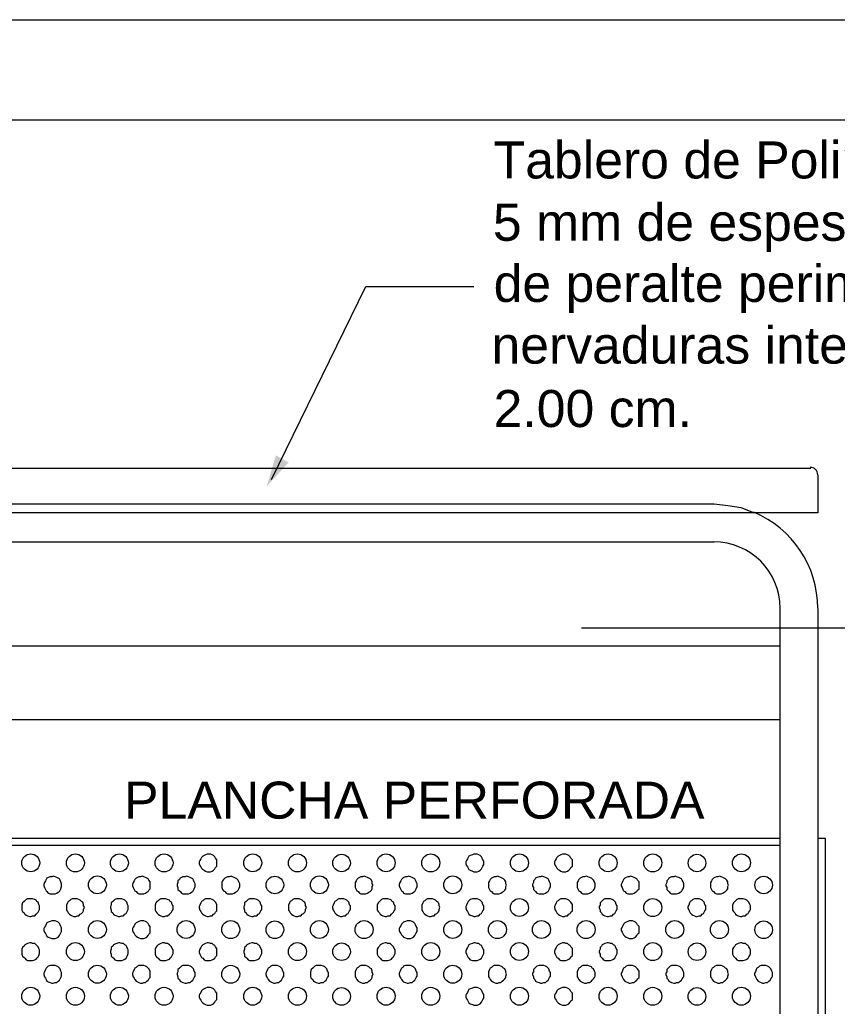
# Model space of a CAD drawing. Header units: inches. Extents: x 0.21 to 4.55, y 0.23 to 3.12.
# Drawn here: x 3.608 to 4.16, y 2.456 to 3.121 of the extents above; entities that cross this region are included whole.
import ezdxf

# ---------------------------------------------------------------- set-up
doc = ezdxf.new("R2010")
doc.units = ezdxf.units.IN
doc.header["$MEASUREMENT"] = 0
for name, color, linetype in [('PDF_0', 7, 'Continuous'), ('PDF_cotas', 7, 'Continuous'), ('PDF_MESA', 7, 'Continuous'), ('PDF_PIEZAS', 7, 'Continuous'), ('PDF_PROYECCION 2', 7, 'Continuous'), ('PDF_TEXTO', 7, 'Continuous')]:
    doc.layers.add(name, color=color, linetype=linetype)
doc.styles.add('PDF Arial', font='arial.ttf')

msp = doc.modelspace()

# ---------------------------------------------------------------- linework, layer by layer
at = {"layer": 'PDF_0', "lineweight": 5}
for points in [[(3.77789, 2.81119), (3.84157, 2.94143), (3.91435, 2.94143)], [(2.95196, 2.81886), (4.14178, 2.81886)], [(4.14657, 2.81407), (4.14657, 2.78869), (2.94717, 2.78869), (2.94717, 2.81407)], [(4.10348, 2.78869), (4.09486, 2.79204), (4.08576, 2.79348), (4.07666, 2.79444), (3.01708, 2.79444), (3.00798, 2.79348), (2.99888, 2.79204), (2.99027, 2.78869)], [(3.01708, 2.76906), (4.07666, 2.76906)], [(4.14657, 2.72405), (4.14657, 2.06905), (4.12119, 2.06905), (4.12119, 2.72405)], [(4.12119, 2.69868), (2.97255, 2.69868)], [(4.12119, 2.64888), (3.35176, 2.64888)]]:
    msp.add_lwpolyline(points, dxfattribs=at)
for centre, radius, start, end in [((4.14154, 2.81431), 0.00503, 360, 90), ((4.07642, 2.72429), 0.07014, 0, 67.34619), ((4.07642, 2.72429), 0.04477, 360, 90)]:
    msp.add_arc(centre, radius, start, end, dxfattribs=at)
at = {"layer": 'PDF_0', "transparency": 33554559}
msp.add_solid([(3.78076, 2.82747), (3.77454, 2.80641), (3.78938, 2.82269)], dxfattribs=at)
at = {"layer": 'PDF_cotas', "lineweight": 5}
msp.add_lwpolyline([(0.27308, 3.05395), (4.48508, 3.05395), (4.48508, 0.30132), (0.27308, 0.30132)], close=True, dxfattribs=at)
at = {"layer": 'PDF_MESA', "lineweight": 5}
msp.add_lwpolyline([(3.98713, 2.71113), (4.22078, 2.71113)], dxfattribs=at)
at = {"layer": 'PDF_PIEZAS', "lineweight": 5}
msp.add_lwpolyline([(0.20556, 3.12146), (4.55259, 3.12146), (4.55259, 0.23381), (0.20556, 0.23381)], close=True, dxfattribs=at)
at = {"layer": 'PDF_PROYECCION 2', "lineweight": 5}
for points in [[(4.12119, 2.56892), (3.35176, 2.56892)], [(4.12119, 2.56413), (3.35176, 2.56413)], [(4.14657, 2.2644), (4.15183, 2.2644), (4.15183, 2.56892), (4.14657, 2.56892)]]:
    msp.add_lwpolyline(points, dxfattribs=at)
for points in [[(3.74102, 2.55216), (3.74102, 2.5536), (3.74102, 2.55456), (3.74007, 2.55552), (3.73959, 2.55647), (3.73863, 2.55743), (3.73767, 2.55791), (3.73671, 2.55839), (3.73528, 2.55839), (3.73432, 2.55839), (3.73336, 2.55791), (3.73241, 2.55743), (3.73145, 2.55695), (3.73049, 2.55599), (3.73001, 2.55504), (3.72953, 2.55408), (3.72905, 2.55312), (3.72905, 2.55168), (3.72953, 2.55073), (3.73001, 2.54977), (3.73049, 2.54881), (3.73145, 2.54785), (3.73241, 2.54738), (3.73336, 2.5469), (3.73432, 2.54642), (3.73528, 2.54642), (3.73671, 2.54642), (3.73767, 2.5469), (3.73863, 2.54738), (3.73959, 2.54833), (3.74007, 2.54929), (3.74102, 2.55025), (3.74102, 2.55121)], [(3.92105, 2.55216), (3.92105, 2.5536), (3.92057, 2.55456), (3.9201, 2.55552), (3.91962, 2.55647), (3.91866, 2.55743), (3.9177, 2.55791), (3.91674, 2.55839), (3.91531, 2.55839), (3.91435, 2.55839), (3.91339, 2.55791), (3.91196, 2.55743), (3.911, 2.55695), (3.91052, 2.55599), (3.91004, 2.55504), (3.90956, 2.55408), (3.90908, 2.55312), (3.90908, 2.55168), (3.90956, 2.55073), (3.91004, 2.54977), (3.91052, 2.54881), (3.911, 2.54785), (3.91196, 2.54738), (3.91339, 2.5469), (3.91435, 2.54642), (3.91531, 2.54642), (3.91674, 2.54642), (3.9177, 2.5469), (3.91866, 2.54738), (3.91962, 2.54833), (3.9201, 2.54929), (3.92057, 2.55025), (3.92105, 2.55121)], [(3.9809, 2.55216), (3.9809, 2.5536), (3.9809, 2.55456), (3.97995, 2.55552), (3.97947, 2.55647), (3.97851, 2.55743), (3.97755, 2.55791), (3.97659, 2.55839), (3.97564, 2.55839), (3.9742, 2.55839), (3.97324, 2.55791), (3.97228, 2.55743), (3.97133, 2.55695), (3.97037, 2.55599), (3.96989, 2.55504), (3.96941, 2.55408), (3.96893, 2.55312), (3.96893, 2.55168), (3.96941, 2.55073), (3.96989, 2.54977), (3.97037, 2.54881), (3.97133, 2.54785), (3.97228, 2.54738), (3.97324, 2.5469), (3.9742, 2.54642), (3.97564, 2.54642), (3.97659, 2.54642), (3.97755, 2.5469), (3.97851, 2.54738), (3.97947, 2.54833), (3.97995, 2.54929), (3.9809, 2.55025), (3.9809, 2.55121)], [(3.63617, 2.53732), (3.63617, 2.53828), (3.63569, 2.53971), (3.63521, 2.54067), (3.63473, 2.54163), (3.63377, 2.54211), (3.63282, 2.54259), (3.63186, 2.54307), (3.63042, 2.54355), (3.62946, 2.54307), (3.62851, 2.54307), (3.62707, 2.54259), (3.62611, 2.54211), (3.62563, 2.54115), (3.62515, 2.54019), (3.62468, 2.53924), (3.6242, 2.5378), (3.6242, 2.53684), (3.62468, 2.53588), (3.62515, 2.53445), (3.62563, 2.53349), (3.62611, 2.53301), (3.62707, 2.53205), (3.62851, 2.53158), (3.62946, 2.53158), (3.63042, 2.53158), (3.63186, 2.53158), (3.63282, 2.53205), (3.63377, 2.53253), (3.63473, 2.53301), (3.63521, 2.53397), (3.63569, 2.53493), (3.63617, 2.53636)], [(3.69602, 2.53732), (3.69602, 2.53828), (3.69602, 2.53971), (3.69506, 2.54067), (3.69458, 2.54163), (3.69362, 2.54211), (3.69267, 2.54259), (3.69171, 2.54307), (3.69075, 2.54355), (3.68931, 2.54307), (3.68836, 2.54307), (3.6874, 2.54259), (3.68644, 2.54211), (3.68548, 2.54115), (3.685, 2.54019), (3.68453, 2.53924), (3.68405, 2.5378), (3.68405, 2.53684), (3.68453, 2.53588), (3.685, 2.53445), (3.68548, 2.53349), (3.68644, 2.53301), (3.6874, 2.53205), (3.68836, 2.53158), (3.68931, 2.53158), (3.69075, 2.53158), (3.69171, 2.53158), (3.69267, 2.53205), (3.69362, 2.53253), (3.69458, 2.53301), (3.69506, 2.53397), (3.69602, 2.53493), (3.69602, 2.53636)], [(3.72618, 2.53732), (3.72618, 2.53828), (3.7257, 2.53971), (3.72522, 2.54067), (3.72474, 2.54163), (3.72379, 2.54211), (3.72283, 2.54259), (3.72187, 2.54307), (3.72044, 2.54355), (3.71948, 2.54307), (3.71804, 2.54307), (3.71708, 2.54259), (3.71613, 2.54211), (3.71565, 2.54115), (3.71469, 2.54019), (3.71469, 2.53924), (3.71421, 2.5378), (3.71421, 2.53684), (3.71469, 2.53588), (3.71469, 2.53445), (3.71565, 2.53349), (3.71613, 2.53301), (3.71708, 2.53205), (3.71804, 2.53158), (3.71948, 2.53158), (3.72044, 2.53158), (3.72187, 2.53158), (3.72283, 2.53205), (3.72379, 2.53253), (3.72474, 2.53301), (3.72522, 2.53397), (3.7257, 2.53493), (3.72618, 2.53636)], [(3.75635, 2.53732), (3.75635, 2.53828), (3.75587, 2.53971), (3.75539, 2.54067), (3.75443, 2.54163), (3.75347, 2.54211), (3.75252, 2.54259), (3.75156, 2.54307), (3.7506, 2.54355), (3.74916, 2.54307), (3.74821, 2.54307), (3.74725, 2.54259), (3.74629, 2.54211), (3.74533, 2.54115), (3.74485, 2.54019), (3.74438, 2.53924), (3.74438, 2.5378), (3.74438, 2.53684), (3.74438, 2.53588), (3.74485, 2.53445), (3.74533, 2.53349), (3.74629, 2.53301), (3.74725, 2.53205), (3.74821, 2.53158), (3.74916, 2.53158), (3.7506, 2.53158), (3.75156, 2.53158), (3.75252, 2.53205), (3.75347, 2.53253), (3.75443, 2.53301), (3.75539, 2.53397), (3.75587, 2.53493), (3.75635, 2.53636)], [(3.84636, 2.53732), (3.84588, 2.53828), (3.84588, 2.53971), (3.8454, 2.54067), (3.84444, 2.54163), (3.84349, 2.54211), (3.84253, 2.54259), (3.84157, 2.54307), (3.84061, 2.54355), (3.83918, 2.54307), (3.83822, 2.54307), (3.83726, 2.54259), (3.83631, 2.54211), (3.83535, 2.54115), (3.83487, 2.54019), (3.83439, 2.53924), (3.83439, 2.5378), (3.83439, 2.53684), (3.83439, 2.53588), (3.83487, 2.53445), (3.83535, 2.53349), (3.83631, 2.53301), (3.83726, 2.53205), (3.83822, 2.53158), (3.83918, 2.53158), (3.84061, 2.53158), (3.84157, 2.53158), (3.84253, 2.53205), (3.84349, 2.53253), (3.84444, 2.53301), (3.8454, 2.53397), (3.84588, 2.53493), (3.84588, 2.53636)], [(3.87605, 2.53732), (3.87605, 2.53828), (3.87557, 2.53971), (3.87509, 2.54067), (3.87461, 2.54163), (3.87365, 2.54211), (3.87269, 2.54259), (3.87174, 2.54307), (3.8703, 2.54355), (3.86934, 2.54307), (3.86838, 2.54307), (3.86695, 2.54259), (3.86647, 2.54211), (3.86551, 2.54115), (3.86503, 2.54019), (3.86455, 2.53924), (3.86408, 2.5378), (3.86408, 2.53684), (3.86455, 2.53588), (3.86503, 2.53445), (3.86551, 2.53349), (3.86647, 2.53301), (3.86695, 2.53205), (3.86838, 2.53158), (3.86934, 2.53158), (3.8703, 2.53158), (3.87174, 2.53158), (3.87269, 2.53205), (3.87365, 2.53253), (3.87461, 2.53301), (3.87509, 2.53397), (3.87557, 2.53493), (3.87605, 2.53636)], [(3.93637, 2.53732), (3.9359, 2.53828), (3.9359, 2.53971), (3.93542, 2.54067), (3.93446, 2.54163), (3.9335, 2.54211), (3.93254, 2.54259), (3.93159, 2.54307), (3.93063, 2.54355), (3.92919, 2.54307), (3.92823, 2.54307), (3.92728, 2.54259), (3.92632, 2.54211), (3.92536, 2.54115), (3.92488, 2.54019), (3.9244, 2.53924), (3.9244, 2.5378), (3.9244, 2.53684), (3.9244, 2.53588), (3.92488, 2.53445), (3.92536, 2.53349), (3.92632, 2.53301), (3.92728, 2.53205), (3.92823, 2.53158), (3.92919, 2.53158), (3.93063, 2.53158), (3.93159, 2.53158), (3.93254, 2.53205), (3.9335, 2.53253), (3.93446, 2.53301), (3.93542, 2.53397), (3.9359, 2.53493), (3.9359, 2.53636)], [(3.96606, 2.53732), (3.96606, 2.53828), (3.96558, 2.53971), (3.9651, 2.54067), (3.96462, 2.54163), (3.96367, 2.54211), (3.96271, 2.54259), (3.96175, 2.54307), (3.96031, 2.54355), (3.95936, 2.54307), (3.9584, 2.54307), (3.95696, 2.54259), (3.95601, 2.54211), (3.95553, 2.54115), (3.95457, 2.54019), (3.95457, 2.53924), (3.95409, 2.5378), (3.95409, 2.53684), (3.95457, 2.53588), (3.95457, 2.53445), (3.95553, 2.53349), (3.95601, 2.53301), (3.95696, 2.53205), (3.9584, 2.53158), (3.95936, 2.53158), (3.96031, 2.53158), (3.96175, 2.53158), (3.96271, 2.53205), (3.96367, 2.53253), (3.96462, 2.53301), (3.9651, 2.53397), (3.96558, 2.53493), (3.96606, 2.53636)], [(3.99622, 2.53732), (3.99622, 2.53828), (3.99575, 2.53971), (3.99527, 2.54067), (3.99431, 2.54163), (3.99383, 2.54211), (3.99239, 2.54259), (3.99144, 2.54307), (3.99048, 2.54355), (3.98904, 2.54307), (3.98808, 2.54307), (3.98713, 2.54259), (3.98617, 2.54211), (3.98521, 2.54115), (3.98473, 2.54019), (3.98425, 2.53924), (3.98425, 2.5378), (3.98425, 2.53684), (3.98425, 2.53588), (3.98473, 2.53445), (3.98521, 2.53349), (3.98617, 2.53301), (3.98713, 2.53205), (3.98808, 2.53158), (3.98904, 2.53158), (3.99048, 2.53158), (3.99144, 2.53158), (3.99239, 2.53205), (3.99383, 2.53253), (3.99431, 2.53301), (3.99527, 2.53397), (3.99575, 2.53493), (3.99622, 2.53636)], [(4.02591, 2.53732), (4.02591, 2.53828), (4.02591, 2.53971), (4.02495, 2.54067), (4.02447, 2.54163), (4.02352, 2.54211), (4.02256, 2.54259), (4.0216, 2.54307), (4.02016, 2.54355), (4.01921, 2.54307), (4.01825, 2.54307), (4.01729, 2.54259), (4.01633, 2.54211), (4.01538, 2.54115), (4.0149, 2.54019), (4.01442, 2.53924), (4.01394, 2.5378), (4.01394, 2.53684), (4.01442, 2.53588), (4.0149, 2.53445), (4.01538, 2.53349), (4.01633, 2.53301), (4.01729, 2.53205), (4.01825, 2.53158), (4.01921, 2.53158), (4.02016, 2.53158), (4.0216, 2.53158), (4.02256, 2.53205), (4.02352, 2.53253), (4.02447, 2.53301), (4.02495, 2.53397), (4.02591, 2.53493), (4.02591, 2.53636)], [(4.02591, 2.53732), (4.02591, 2.53828), (4.02591, 2.53971), (4.02495, 2.54067), (4.02447, 2.54163), (4.02352, 2.54211), (4.02256, 2.54259), (4.0216, 2.54307), (4.02016, 2.54355), (4.01921, 2.54307), (4.01825, 2.54307), (4.01729, 2.54259), (4.01633, 2.54211), (4.01538, 2.54115), (4.0149, 2.54019), (4.01442, 2.53924), (4.01394, 2.5378), (4.01394, 2.53684), (4.01442, 2.53588), (4.0149, 2.53445), (4.01538, 2.53349), (4.01633, 2.53301), (4.01729, 2.53205), (4.01825, 2.53158), (4.01921, 2.53158), (4.02016, 2.53158), (4.0216, 2.53158), (4.02256, 2.53205), (4.02352, 2.53253), (4.02447, 2.53301), (4.02495, 2.53397), (4.02591, 2.53493), (4.02591, 2.53636)], [(4.05607, 2.53732), (4.05607, 2.53828), (4.0556, 2.53971), (4.05512, 2.54067), (4.05464, 2.54163), (4.05368, 2.54211), (4.05272, 2.54259), (4.05129, 2.54307), (4.05033, 2.54355), (4.04937, 2.54307), (4.04793, 2.54307), (4.04698, 2.54259), (4.04602, 2.54211), (4.04554, 2.54115), (4.04458, 2.54019), (4.04458, 2.53924), (4.0441, 2.5378), (4.0441, 2.53684), (4.04458, 2.53588), (4.04458, 2.53445), (4.04554, 2.53349), (4.04602, 2.53301), (4.04698, 2.53205), (4.04793, 2.53158), (4.04937, 2.53158), (4.05033, 2.53158), (4.05129, 2.53158), (4.05272, 2.53205), (4.05368, 2.53253), (4.05464, 2.53301), (4.05512, 2.53397), (4.0556, 2.53493), (4.05607, 2.53636)], [(4.08624, 2.53732), (4.08576, 2.53828), (4.08576, 2.53971), (4.08528, 2.54067), (4.08432, 2.54163), (4.08337, 2.54211), (4.08241, 2.54259), (4.08145, 2.54307), (4.08049, 2.54355), (4.07906, 2.54307), (4.0781, 2.54307), (4.07714, 2.54259), (4.07618, 2.54211), (4.07523, 2.54115), (4.07475, 2.54019), (4.07427, 2.53924), (4.07427, 2.5378), (4.07427, 2.53684), (4.07427, 2.53588), (4.07475, 2.53445), (4.07523, 2.53349), (4.07618, 2.53301), (4.07714, 2.53205), (4.0781, 2.53158), (4.07906, 2.53158), (4.08049, 2.53158), (4.08145, 2.53158), (4.08241, 2.53205), (4.08337, 2.53253), (4.08432, 2.53301), (4.08528, 2.53397), (4.08576, 2.53493), (4.08576, 2.53636)], [(3.62132, 2.52248), (3.62132, 2.52344), (3.62085, 2.52439), (3.62037, 2.52583), (3.61941, 2.52631), (3.61893, 2.52727), (3.61797, 2.52774), (3.61654, 2.52822), (3.61558, 2.52822), (3.61462, 2.52822), (3.61318, 2.52822), (3.61223, 2.52774), (3.61127, 2.52679), (3.61079, 2.52631), (3.60983, 2.52535), (3.60935, 2.52391), (3.60935, 2.52296), (3.60935, 2.522), (3.60935, 2.52056), (3.60983, 2.51961), (3.61079, 2.51865), (3.61127, 2.51769), (3.61223, 2.51721), (3.61318, 2.51673), (3.61462, 2.51625), (3.61558, 2.51625), (3.61654, 2.51673), (3.61797, 2.51673), (3.61893, 2.51769), (3.61941, 2.51817), (3.62037, 2.51913), (3.62085, 2.52008), (3.62132, 2.52104)], [(3.65149, 2.52248), (3.65101, 2.52344), (3.65101, 2.52439), (3.65053, 2.52583), (3.64957, 2.52631), (3.64862, 2.52727), (3.64766, 2.52774), (3.6467, 2.52822), (3.64574, 2.52822), (3.64431, 2.52822), (3.64335, 2.52822), (3.64239, 2.52774), (3.64143, 2.52679), (3.64048, 2.52631), (3.64, 2.52535), (3.63952, 2.52391), (3.63952, 2.52296), (3.63952, 2.522), (3.63952, 2.52056), (3.64, 2.51961), (3.64048, 2.51865), (3.64143, 2.51769), (3.64239, 2.51721), (3.64335, 2.51673), (3.64431, 2.51625), (3.64574, 2.51625), (3.6467, 2.51673), (3.64766, 2.51673), (3.64862, 2.51769), (3.64957, 2.51817), (3.65053, 2.51913), (3.65101, 2.52008), (3.65101, 2.52104)], [(3.68117, 2.52248), (3.68117, 2.52344), (3.6807, 2.52439), (3.68022, 2.52583), (3.67974, 2.52631), (3.67878, 2.52727), (3.67782, 2.52774), (3.67686, 2.52822), (3.67543, 2.52822), (3.67447, 2.52822), (3.67351, 2.52822), (3.67208, 2.52774), (3.67112, 2.52679), (3.67064, 2.52631), (3.66968, 2.52535), (3.66968, 2.52391), (3.6692, 2.52296), (3.6692, 2.522), (3.66968, 2.52056), (3.66968, 2.51961), (3.67064, 2.51865), (3.67112, 2.51769), (3.67208, 2.51721), (3.67351, 2.51673), (3.67447, 2.51625), (3.67543, 2.51625), (3.67686, 2.51673), (3.67782, 2.51673), (3.67878, 2.51769), (3.67974, 2.51817), (3.68022, 2.51913), (3.6807, 2.52008), (3.68117, 2.52104)], [(3.71134, 2.52248), (3.71134, 2.52344), (3.71086, 2.52439), (3.71038, 2.52583), (3.70942, 2.52631), (3.70894, 2.52727), (3.70751, 2.52774), (3.70655, 2.52822), (3.70559, 2.52822), (3.70416, 2.52822), (3.7032, 2.52822), (3.70224, 2.52774), (3.70128, 2.52679), (3.70033, 2.52631), (3.69985, 2.52535), (3.69937, 2.52391), (3.69937, 2.52296), (3.69937, 2.522), (3.69937, 2.52056), (3.69985, 2.51961), (3.70033, 2.51865), (3.70128, 2.51769), (3.70224, 2.51721), (3.7032, 2.51673), (3.70416, 2.51625), (3.70559, 2.51625), (3.70655, 2.51673), (3.70751, 2.51673), (3.70894, 2.51769), (3.70942, 2.51817), (3.71038, 2.51913), (3.71086, 2.52008), (3.71134, 2.52104)], [(3.74102, 2.52248), (3.74102, 2.52344), (3.74102, 2.52439), (3.74007, 2.52583), (3.73959, 2.52631), (3.73863, 2.52727), (3.73767, 2.52774), (3.73671, 2.52822), (3.73528, 2.52822), (3.73432, 2.52822), (3.73336, 2.52822), (3.73241, 2.52774), (3.73145, 2.52679), (3.73049, 2.52631), (3.73001, 2.52535), (3.72953, 2.52391), (3.72905, 2.52296), (3.72905, 2.522), (3.72953, 2.52056), (3.73001, 2.51961), (3.73049, 2.51865), (3.73145, 2.51769), (3.73241, 2.51721), (3.73336, 2.51673), (3.73432, 2.51625), (3.73528, 2.51625), (3.73671, 2.51673), (3.73767, 2.51673), (3.73863, 2.51769), (3.73959, 2.51817), (3.74007, 2.51913), (3.74102, 2.52008), (3.74102, 2.52104)], [(3.77119, 2.52248), (3.77119, 2.52344), (3.77071, 2.52439), (3.77023, 2.52583), (3.76975, 2.52631), (3.76879, 2.52727), (3.76784, 2.52774), (3.7664, 2.52822), (3.76544, 2.52822), (3.76449, 2.52822), (3.76305, 2.52822), (3.76209, 2.52774), (3.76113, 2.52679), (3.76065, 2.52631), (3.7597, 2.52535), (3.7597, 2.52391), (3.75922, 2.52296), (3.75922, 2.522), (3.7597, 2.52056), (3.7597, 2.51961), (3.76065, 2.51865), (3.76113, 2.51769), (3.76209, 2.51721), (3.76305, 2.51673), (3.76449, 2.51625), (3.76544, 2.51625), (3.7664, 2.51673), (3.76784, 2.51673), (3.76879, 2.51769), (3.76975, 2.51817), (3.77023, 2.51913), (3.77071, 2.52008), (3.77119, 2.52104)], [(3.77119, 2.52248), (3.77119, 2.52344), (3.77071, 2.52439), (3.77023, 2.52583), (3.76975, 2.52631), (3.76879, 2.52727), (3.76784, 2.52774), (3.7664, 2.52822), (3.76544, 2.52822), (3.76449, 2.52822), (3.76305, 2.52822), (3.76209, 2.52774), (3.76113, 2.52679), (3.76065, 2.52631), (3.7597, 2.52535), (3.7597, 2.52391), (3.75922, 2.52296), (3.75922, 2.522), (3.7597, 2.52056), (3.7597, 2.51961), (3.76065, 2.51865), (3.76113, 2.51769), (3.76209, 2.51721), (3.76305, 2.51673), (3.76449, 2.51625), (3.76544, 2.51625), (3.7664, 2.51673), (3.76784, 2.51673), (3.76879, 2.51769), (3.76975, 2.51817), (3.77023, 2.51913), (3.77071, 2.52008), (3.77119, 2.52104)], [(3.80135, 2.52248), (3.80087, 2.52344), (3.80087, 2.52439), (3.8004, 2.52583), (3.79944, 2.52631), (3.79848, 2.52727), (3.79752, 2.52774), (3.79656, 2.52822), (3.79561, 2.52822), (3.79417, 2.52822), (3.79321, 2.52822), (3.79226, 2.52774), (3.7913, 2.52679), (3.79034, 2.52631), (3.78986, 2.52535), (3.78938, 2.52391), (3.78938, 2.52296), (3.78938, 2.522), (3.78938, 2.52056), (3.78986, 2.51961), (3.79034, 2.51865), (3.7913, 2.51769), (3.79226, 2.51721), (3.79321, 2.51673), (3.79417, 2.51625), (3.79561, 2.51625), (3.79656, 2.51673), (3.79752, 2.51673), (3.79848, 2.51769), (3.79944, 2.51817), (3.8004, 2.51913), (3.80087, 2.52008), (3.80087, 2.52104)], [(3.83104, 2.52248), (3.83104, 2.52344), (3.83056, 2.52439), (3.83008, 2.52583), (3.8296, 2.52631), (3.82864, 2.52727), (3.82769, 2.52774), (3.82673, 2.52822), (3.82529, 2.52822), (3.82434, 2.52822), (3.82338, 2.52822), (3.82242, 2.52774), (3.82146, 2.52679), (3.8205, 2.52631), (3.82003, 2.52535), (3.81955, 2.52391), (3.81907, 2.52296), (3.81907, 2.522), (3.81955, 2.52056), (3.82003, 2.51961), (3.8205, 2.51865), (3.82146, 2.51769), (3.82242, 2.51721), (3.82338, 2.51673), (3.82434, 2.51625), (3.82529, 2.51625), (3.82673, 2.51673), (3.82769, 2.51673), (3.82864, 2.51769), (3.8296, 2.51817), (3.83008, 2.51913), (3.83056, 2.52008), (3.83104, 2.52104)], [(3.8612, 2.52248), (3.8612, 2.52344), (3.86072, 2.52439), (3.86025, 2.52583), (3.85929, 2.52631), (3.85881, 2.52727), (3.85785, 2.52774), (3.85641, 2.52822), (3.85546, 2.52822), (3.8545, 2.52822), (3.85306, 2.52822), (3.85211, 2.52774), (3.85115, 2.52679), (3.85067, 2.52631), (3.84971, 2.52535), (3.84923, 2.52391), (3.84923, 2.52296), (3.84923, 2.522), (3.84923, 2.52056), (3.84971, 2.51961), (3.85067, 2.51865), (3.85115, 2.51769), (3.85211, 2.51721), (3.85306, 2.51673), (3.8545, 2.51625), (3.85546, 2.51625), (3.85641, 2.51673), (3.85785, 2.51673), (3.85881, 2.51769), (3.85929, 2.51817), (3.86025, 2.51913), (3.86072, 2.52008), (3.8612, 2.52104)], [(3.89137, 2.52248), (3.89089, 2.52344), (3.89089, 2.52439), (3.89041, 2.52583), (3.88945, 2.52631), (3.88849, 2.52727), (3.88754, 2.52774), (3.88658, 2.52822), (3.88562, 2.52822), (3.88419, 2.52822), (3.88323, 2.52822), (3.88227, 2.52774), (3.88131, 2.52679), (3.88035, 2.52631), (3.87988, 2.52535), (3.8794, 2.52391), (3.8794, 2.52296), (3.8794, 2.522), (3.8794, 2.52056), (3.87988, 2.51961), (3.88035, 2.51865), (3.88131, 2.51769), (3.88227, 2.51721), (3.88323, 2.51673), (3.88419, 2.51625), (3.88562, 2.51625), (3.88658, 2.51673), (3.88754, 2.51673), (3.88849, 2.51769), (3.88945, 2.51817), (3.89041, 2.51913), (3.89089, 2.52008), (3.89089, 2.52104)], [(3.92105, 2.52248), (3.92105, 2.52344), (3.92057, 2.52439), (3.9201, 2.52583), (3.91962, 2.52631), (3.91866, 2.52727), (3.9177, 2.52774), (3.91674, 2.52822), (3.91531, 2.52822), (3.91435, 2.52822), (3.91339, 2.52822), (3.91196, 2.52774), (3.911, 2.52679), (3.91052, 2.52631), (3.91004, 2.52535), (3.90956, 2.52391), (3.90908, 2.52296), (3.90908, 2.522), (3.90956, 2.52056), (3.91004, 2.51961), (3.91052, 2.51865), (3.911, 2.51769), (3.91196, 2.51721), (3.91339, 2.51673), (3.91435, 2.51625), (3.91531, 2.51625), (3.91674, 2.51673), (3.9177, 2.51673), (3.91866, 2.51769), (3.91962, 2.51817), (3.9201, 2.51913), (3.92057, 2.52008), (3.92105, 2.52104)], [(3.9809, 2.52248), (3.9809, 2.52344), (3.9809, 2.52439), (3.97995, 2.52583), (3.97947, 2.52631), (3.97851, 2.52727), (3.97755, 2.52774), (3.97659, 2.52822), (3.97564, 2.52822), (3.9742, 2.52822), (3.97324, 2.52822), (3.97228, 2.52774), (3.97133, 2.52679), (3.97037, 2.52631), (3.96989, 2.52535), (3.96941, 2.52391), (3.96893, 2.52296), (3.96893, 2.522), (3.96941, 2.52056), (3.96989, 2.51961), (3.97037, 2.51865), (3.97133, 2.51769), (3.97228, 2.51721), (3.97324, 2.51673), (3.9742, 2.51625), (3.97564, 2.51625), (3.97659, 2.51673), (3.97755, 2.51673), (3.97851, 2.51769), (3.97947, 2.51817), (3.97995, 2.51913), (3.9809, 2.52008), (3.9809, 2.52104)], [(4.01107, 2.52248), (4.01107, 2.52344), (4.01059, 2.52439), (4.01011, 2.52583), (4.00963, 2.52631), (4.00867, 2.52727), (4.00772, 2.52774), (4.00676, 2.52822), (4.00532, 2.52822), (4.00436, 2.52822), (4.00293, 2.52822), (4.00197, 2.52774), (4.00101, 2.52679), (4.00053, 2.52631), (3.99958, 2.52535), (3.99958, 2.52391), (3.9991, 2.52296), (3.9991, 2.522), (3.99958, 2.52056), (3.99958, 2.51961), (4.00053, 2.51865), (4.00101, 2.51769), (4.00197, 2.51721), (4.00293, 2.51673), (4.00436, 2.51625), (4.00532, 2.51625), (4.00676, 2.51673), (4.00772, 2.51673), (4.00867, 2.51769), (4.00963, 2.51817), (4.01011, 2.51913), (4.01059, 2.52008), (4.01107, 2.52104)], [(4.01107, 2.52248), (4.01107, 2.52344), (4.01059, 2.52439), (4.01011, 2.52583), (4.00963, 2.52631), (4.00867, 2.52727), (4.00772, 2.52774), (4.00676, 2.52822), (4.00532, 2.52822), (4.00436, 2.52822), (4.00293, 2.52822), (4.00197, 2.52774), (4.00101, 2.52679), (4.00053, 2.52631), (3.99958, 2.52535), (3.99958, 2.52391), (3.9991, 2.52296), (3.9991, 2.522), (3.99958, 2.52056), (3.99958, 2.51961), (4.00053, 2.51865), (4.00101, 2.51769), (4.00197, 2.51721), (4.00293, 2.51673), (4.00436, 2.51625), (4.00532, 2.51625), (4.00676, 2.51673), (4.00772, 2.51673), (4.00867, 2.51769), (4.00963, 2.51817), (4.01011, 2.51913), (4.01059, 2.52008), (4.01107, 2.52104)], [(4.07092, 2.52248), (4.07092, 2.52344), (4.07044, 2.52439), (4.06996, 2.52583), (4.06948, 2.52631), (4.06852, 2.52727), (4.06757, 2.52774), (4.06661, 2.52822), (4.06517, 2.52822), (4.06421, 2.52822), (4.06326, 2.52822), (4.0623, 2.52774), (4.06134, 2.52679), (4.06038, 2.52631), (4.0599, 2.52535), (4.05943, 2.52391), (4.05895, 2.52296), (4.05895, 2.522), (4.05943, 2.52056), (4.0599, 2.51961), (4.06038, 2.51865), (4.06134, 2.51769), (4.0623, 2.51721), (4.06326, 2.51673), (4.06421, 2.51625), (4.06517, 2.51625), (4.06661, 2.51673), (4.06757, 2.51673), (4.06852, 2.51769), (4.06948, 2.51817), (4.06996, 2.51913), (4.07044, 2.52008), (4.07092, 2.52104)], [(4.10108, 2.52248), (4.10108, 2.52344), (4.1006, 2.52439), (4.10012, 2.52583), (4.09965, 2.52631), (4.09869, 2.52727), (4.09773, 2.52774), (4.09629, 2.52822), (4.09534, 2.52822), (4.09438, 2.52822), (4.09294, 2.52822), (4.09198, 2.52774), (4.09103, 2.52679), (4.09055, 2.52631), (4.08959, 2.52535), (4.08911, 2.52391), (4.08911, 2.52296), (4.08911, 2.522), (4.08911, 2.52056), (4.08959, 2.51961), (4.09055, 2.51865), (4.09103, 2.51769), (4.09198, 2.51721), (4.09294, 2.51673), (4.09438, 2.51625), (4.09534, 2.51625), (4.09629, 2.51673), (4.09773, 2.51673), (4.09869, 2.51769), (4.09965, 2.51817), (4.10012, 2.51913), (4.1006, 2.52008), (4.10108, 2.52104)], [(3.63617, 2.50716), (3.63617, 2.50859), (3.63569, 2.50955), (3.63521, 2.51051), (3.63473, 2.51147), (3.63377, 2.51242), (3.63282, 2.5129), (3.63186, 2.51338), (3.63042, 2.51338), (3.62946, 2.51338), (3.62851, 2.5129), (3.62707, 2.51242), (3.62611, 2.51194), (3.62563, 2.51099), (3.62515, 2.51003), (3.62468, 2.50907), (3.6242, 2.50811), (3.6242, 2.50668), (3.62468, 2.50572), (3.62515, 2.50476), (3.62563, 2.5038), (3.62611, 2.50285), (3.62707, 2.50237), (3.62851, 2.50189), (3.62946, 2.50141), (3.63042, 2.50141), (3.63186, 2.50141), (3.63282, 2.50189), (3.63377, 2.50237), (3.63473, 2.50333), (3.63521, 2.50428), (3.63569, 2.50524), (3.63617, 2.5062)], [(3.69602, 2.50716), (3.69602, 2.50859), (3.69602, 2.50955), (3.69506, 2.51051), (3.69458, 2.51147), (3.69362, 2.51242), (3.69267, 2.5129), (3.69171, 2.51338), (3.69075, 2.51338), (3.68931, 2.51338), (3.68836, 2.5129), (3.6874, 2.51242), (3.68644, 2.51194), (3.68548, 2.51099), (3.685, 2.51003), (3.68453, 2.50907), (3.68405, 2.50811), (3.68405, 2.50668), (3.68453, 2.50572), (3.685, 2.50476), (3.68548, 2.5038), (3.68644, 2.50285), (3.6874, 2.50237), (3.68836, 2.50189), (3.68931, 2.50141), (3.69075, 2.50141), (3.69171, 2.50141), (3.69267, 2.50189), (3.69362, 2.50237), (3.69458, 2.50333), (3.69506, 2.50428), (3.69602, 2.50524), (3.69602, 2.5062)], [(3.87605, 2.50716), (3.87605, 2.50859), (3.87557, 2.50955), (3.87509, 2.51051), (3.87461, 2.51147), (3.87365, 2.51242), (3.87269, 2.5129), (3.87174, 2.51338), (3.8703, 2.51338), (3.86934, 2.51338), (3.86838, 2.5129), (3.86695, 2.51242), (3.86647, 2.51194), (3.86551, 2.51099), (3.86503, 2.51003), (3.86455, 2.50907), (3.86408, 2.50811), (3.86408, 2.50668), (3.86455, 2.50572), (3.86503, 2.50476), (3.86551, 2.5038), (3.86647, 2.50285), (3.86695, 2.50237), (3.86838, 2.50189), (3.86934, 2.50141), (3.8703, 2.50141), (3.87174, 2.50141), (3.87269, 2.50189), (3.87365, 2.50237), (3.87461, 2.50333), (3.87509, 2.50428), (3.87557, 2.50524), (3.87605, 2.5062)], [(4.02591, 2.50716), (4.02591, 2.50859), (4.02591, 2.50955), (4.02495, 2.51051), (4.02447, 2.51147), (4.02352, 2.51242), (4.02256, 2.5129), (4.0216, 2.51338), (4.02016, 2.51338), (4.01921, 2.51338), (4.01825, 2.5129), (4.01729, 2.51242), (4.01633, 2.51194), (4.01538, 2.51099), (4.0149, 2.51003), (4.01442, 2.50907), (4.01394, 2.50811), (4.01394, 2.50668), (4.01442, 2.50572), (4.0149, 2.50476), (4.01538, 2.5038), (4.01633, 2.50285), (4.01729, 2.50237), (4.01825, 2.50189), (4.01921, 2.50141), (4.02016, 2.50141), (4.0216, 2.50141), (4.02256, 2.50189), (4.02352, 2.50237), (4.02447, 2.50333), (4.02495, 2.50428), (4.02591, 2.50524), (4.02591, 2.5062)], [(4.02591, 2.50716), (4.02591, 2.50859), (4.02591, 2.50955), (4.02495, 2.51051), (4.02447, 2.51147), (4.02352, 2.51242), (4.02256, 2.5129), (4.0216, 2.51338), (4.02016, 2.51338), (4.01921, 2.51338), (4.01825, 2.5129), (4.01729, 2.51242), (4.01633, 2.51194), (4.01538, 2.51099), (4.0149, 2.51003), (4.01442, 2.50907), (4.01394, 2.50811), (4.01394, 2.50668), (4.01442, 2.50572), (4.0149, 2.50476), (4.01538, 2.5038), (4.01633, 2.50285), (4.01729, 2.50237), (4.01825, 2.50189), (4.01921, 2.50141), (4.02016, 2.50141), (4.0216, 2.50141), (4.02256, 2.50189), (4.02352, 2.50237), (4.02447, 2.50333), (4.02495, 2.50428), (4.02591, 2.50524), (4.02591, 2.5062)], [(3.62132, 2.49231), (3.62132, 2.49375), (3.62085, 2.49471), (3.62037, 2.49567), (3.61941, 2.49662), (3.61893, 2.4971), (3.61797, 2.49806), (3.61654, 2.49806), (3.61558, 2.49854), (3.61462, 2.49854), (3.61318, 2.49806), (3.61223, 2.49758), (3.61127, 2.4971), (3.61079, 2.49614), (3.60983, 2.49519), (3.60935, 2.49423), (3.60935, 2.49279), (3.60935, 2.49183), (3.60935, 2.49088), (3.60983, 2.48944), (3.61079, 2.48848), (3.61127, 2.488), (3.61223, 2.48705), (3.61318, 2.48657), (3.61462, 2.48657), (3.61558, 2.48657), (3.61654, 2.48657), (3.61797, 2.48705), (3.61893, 2.48753), (3.61941, 2.488), (3.62037, 2.48896), (3.62085, 2.48992), (3.62132, 2.49136)], [(3.68117, 2.49231), (3.68117, 2.49375), (3.6807, 2.49471), (3.68022, 2.49567), (3.67974, 2.49662), (3.67878, 2.4971), (3.67782, 2.49806), (3.67686, 2.49806), (3.67543, 2.49854), (3.67447, 2.49854), (3.67351, 2.49806), (3.67208, 2.49758), (3.67112, 2.4971), (3.67064, 2.49614), (3.66968, 2.49519), (3.66968, 2.49423), (3.6692, 2.49279), (3.6692, 2.49183), (3.66968, 2.49088), (3.66968, 2.48944), (3.67064, 2.48848), (3.67112, 2.488), (3.67208, 2.48705), (3.67351, 2.48657), (3.67447, 2.48657), (3.67543, 2.48657), (3.67686, 2.48657), (3.67782, 2.48705), (3.67878, 2.48753), (3.67974, 2.488), (3.68022, 2.48896), (3.6807, 2.48992), (3.68117, 2.49136)], [(3.71134, 2.49231), (3.71134, 2.49375), (3.71086, 2.49471), (3.71038, 2.49567), (3.70942, 2.49662), (3.70894, 2.4971), (3.70751, 2.49806), (3.70655, 2.49806), (3.70559, 2.49854), (3.70416, 2.49854), (3.7032, 2.49806), (3.70224, 2.49758), (3.70128, 2.4971), (3.70033, 2.49614), (3.69985, 2.49519), (3.69937, 2.49423), (3.69937, 2.49279), (3.69937, 2.49183), (3.69937, 2.49088), (3.69985, 2.48944), (3.70033, 2.48848), (3.70128, 2.488), (3.70224, 2.48705), (3.7032, 2.48657), (3.70416, 2.48657), (3.70559, 2.48657), (3.70655, 2.48657), (3.70751, 2.48705), (3.70894, 2.48753), (3.70942, 2.488), (3.71038, 2.48896), (3.71086, 2.48992), (3.71134, 2.49136)], [(3.74102, 2.49231), (3.74102, 2.49375), (3.74102, 2.49471), (3.74007, 2.49567), (3.73959, 2.49662), (3.73863, 2.4971), (3.73767, 2.49806), (3.73671, 2.49806), (3.73528, 2.49854), (3.73432, 2.49854), (3.73336, 2.49806), (3.73241, 2.49758), (3.73145, 2.4971), (3.73049, 2.49614), (3.73001, 2.49519), (3.72953, 2.49423), (3.72905, 2.49279), (3.72905, 2.49183), (3.72953, 2.49088), (3.73001, 2.48944), (3.73049, 2.48848), (3.73145, 2.488), (3.73241, 2.48705), (3.73336, 2.48657), (3.73432, 2.48657), (3.73528, 2.48657), (3.73671, 2.48657), (3.73767, 2.48705), (3.73863, 2.48753), (3.73959, 2.488), (3.74007, 2.48896), (3.74102, 2.48992), (3.74102, 2.49136)], [(3.77119, 2.49231), (3.77119, 2.49375), (3.77071, 2.49471), (3.77023, 2.49567), (3.76975, 2.49662), (3.76879, 2.4971), (3.76784, 2.49806), (3.7664, 2.49806), (3.76544, 2.49854), (3.76449, 2.49854), (3.76305, 2.49806), (3.76209, 2.49758), (3.76113, 2.4971), (3.76065, 2.49614), (3.7597, 2.49519), (3.7597, 2.49423), (3.75922, 2.49279), (3.75922, 2.49183), (3.7597, 2.49088), (3.7597, 2.48944), (3.76065, 2.48848), (3.76113, 2.488), (3.76209, 2.48705), (3.76305, 2.48657), (3.76449, 2.48657), (3.76544, 2.48657), (3.7664, 2.48657), (3.76784, 2.48705), (3.76879, 2.48753), (3.76975, 2.488), (3.77023, 2.48896), (3.77071, 2.48992), (3.77119, 2.49136)], [(3.77119, 2.49231), (3.77119, 2.49375), (3.77071, 2.49471), (3.77023, 2.49567), (3.76975, 2.49662), (3.76879, 2.4971), (3.76784, 2.49806), (3.7664, 2.49806), (3.76544, 2.49854), (3.76449, 2.49854), (3.76305, 2.49806), (3.76209, 2.49758), (3.76113, 2.4971), (3.76065, 2.49614), (3.7597, 2.49519), (3.7597, 2.49423), (3.75922, 2.49279), (3.75922, 2.49183), (3.7597, 2.49088), (3.7597, 2.48944), (3.76065, 2.48848), (3.76113, 2.488), (3.76209, 2.48705), (3.76305, 2.48657), (3.76449, 2.48657), (3.76544, 2.48657), (3.7664, 2.48657), (3.76784, 2.48705), (3.76879, 2.48753), (3.76975, 2.488), (3.77023, 2.48896), (3.77071, 2.48992), (3.77119, 2.49136)], [(3.8612, 2.49231), (3.8612, 2.49375), (3.86072, 2.49471), (3.86025, 2.49567), (3.85929, 2.49662), (3.85881, 2.4971), (3.85785, 2.49806), (3.85641, 2.49806), (3.85546, 2.49854), (3.8545, 2.49854), (3.85306, 2.49806), (3.85211, 2.49758), (3.85115, 2.4971), (3.85067, 2.49614), (3.84971, 2.49519), (3.84923, 2.49423), (3.84923, 2.49279), (3.84923, 2.49183), (3.84923, 2.49088), (3.84971, 2.48944), (3.85067, 2.48848), (3.85115, 2.488), (3.85211, 2.48705), (3.85306, 2.48657), (3.8545, 2.48657), (3.85546, 2.48657), (3.85641, 2.48657), (3.85785, 2.48705), (3.85881, 2.48753), (3.85929, 2.488), (3.86025, 2.48896), (3.86072, 2.48992), (3.8612, 2.49136)], [(3.92105, 2.49231), (3.92105, 2.49375), (3.92057, 2.49471), (3.9201, 2.49567), (3.91962, 2.49662), (3.91866, 2.4971), (3.9177, 2.49806), (3.91674, 2.49806), (3.91531, 2.49854), (3.91435, 2.49854), (3.91339, 2.49806), (3.91196, 2.49758), (3.911, 2.4971), (3.91052, 2.49614), (3.91004, 2.49519), (3.90956, 2.49423), (3.90908, 2.49279), (3.90908, 2.49183), (3.90956, 2.49088), (3.91004, 2.48944), (3.91052, 2.48848), (3.911, 2.488), (3.91196, 2.48705), (3.91339, 2.48657), (3.91435, 2.48657), (3.91531, 2.48657), (3.91674, 2.48657), (3.9177, 2.48705), (3.91866, 2.48753), (3.91962, 2.488), (3.9201, 2.48896), (3.92057, 2.48992), (3.92105, 2.49136)], [(3.9809, 2.49231), (3.9809, 2.49375), (3.9809, 2.49471), (3.97995, 2.49567), (3.97947, 2.49662), (3.97851, 2.4971), (3.97755, 2.49806), (3.97659, 2.49806), (3.97564, 2.49854), (3.9742, 2.49854), (3.97324, 2.49806), (3.97228, 2.49758), (3.97133, 2.4971), (3.97037, 2.49614), (3.96989, 2.49519), (3.96941, 2.49423), (3.96893, 2.49279), (3.96893, 2.49183), (3.96941, 2.49088), (3.96989, 2.48944), (3.97037, 2.48848), (3.97133, 2.488), (3.97228, 2.48705), (3.97324, 2.48657), (3.9742, 2.48657), (3.97564, 2.48657), (3.97659, 2.48657), (3.97755, 2.48705), (3.97851, 2.48753), (3.97947, 2.488), (3.97995, 2.48896), (3.9809, 2.48992), (3.9809, 2.49136)], [(4.01107, 2.49231), (4.01107, 2.49375), (4.01059, 2.49471), (4.01011, 2.49567), (4.00963, 2.49662), (4.00867, 2.4971), (4.00772, 2.49806), (4.00676, 2.49806), (4.00532, 2.49854), (4.00436, 2.49854), (4.00293, 2.49806), (4.00197, 2.49758), (4.00101, 2.4971), (4.00053, 2.49614), (3.99958, 2.49519), (3.99958, 2.49423), (3.9991, 2.49279), (3.9991, 2.49183), (3.99958, 2.49088), (3.99958, 2.48944), (4.00053, 2.48848), (4.00101, 2.488), (4.00197, 2.48705), (4.00293, 2.48657), (4.00436, 2.48657), (4.00532, 2.48657), (4.00676, 2.48657), (4.00772, 2.48705), (4.00867, 2.48753), (4.00963, 2.488), (4.01011, 2.48896), (4.01059, 2.48992), (4.01107, 2.49136)], [(4.01107, 2.49231), (4.01107, 2.49375), (4.01059, 2.49471), (4.01011, 2.49567), (4.00963, 2.49662), (4.00867, 2.4971), (4.00772, 2.49806), (4.00676, 2.49806), (4.00532, 2.49854), (4.00436, 2.49854), (4.00293, 2.49806), (4.00197, 2.49758), (4.00101, 2.4971), (4.00053, 2.49614), (3.99958, 2.49519), (3.99958, 2.49423), (3.9991, 2.49279), (3.9991, 2.49183), (3.99958, 2.49088), (3.99958, 2.48944), (4.00053, 2.48848), (4.00101, 2.488), (4.00197, 2.48705), (4.00293, 2.48657), (4.00436, 2.48657), (4.00532, 2.48657), (4.00676, 2.48657), (4.00772, 2.48705), (4.00867, 2.48753), (4.00963, 2.488), (4.01011, 2.48896), (4.01059, 2.48992), (4.01107, 2.49136)], [(4.10108, 2.49231), (4.10108, 2.49375), (4.1006, 2.49471), (4.10012, 2.49567), (4.09965, 2.49662), (4.09869, 2.4971), (4.09773, 2.49806), (4.09629, 2.49806), (4.09534, 2.49854), (4.09438, 2.49854), (4.09294, 2.49806), (4.09198, 2.49758), (4.09103, 2.4971), (4.09055, 2.49614), (4.08959, 2.49519), (4.08911, 2.49423), (4.08911, 2.49279), (4.08911, 2.49183), (4.08911, 2.49088), (4.08959, 2.48944), (4.09055, 2.48848), (4.09103, 2.488), (4.09198, 2.48705), (4.09294, 2.48657), (4.09438, 2.48657), (4.09534, 2.48657), (4.09629, 2.48657), (4.09773, 2.48705), (4.09869, 2.48753), (4.09965, 2.488), (4.10012, 2.48896), (4.1006, 2.48992), (4.10108, 2.49136)], [(3.63617, 2.47747), (3.63617, 2.47843), (3.63569, 2.47939), (3.63521, 2.48082), (3.63473, 2.4813), (3.63377, 2.48226), (3.63282, 2.48274), (3.63186, 2.48322), (3.63042, 2.48322), (3.62946, 2.48322), (3.62851, 2.48322), (3.62707, 2.48274), (3.62611, 2.48178), (3.62563, 2.4813), (3.62515, 2.48034), (3.62468, 2.47891), (3.6242, 2.47795), (3.6242, 2.47699), (3.62468, 2.47556), (3.62515, 2.4746), (3.62563, 2.47364), (3.62611, 2.47268), (3.62707, 2.4722), (3.62851, 2.47173), (3.62946, 2.47125), (3.63042, 2.47125), (3.63186, 2.47173), (3.63282, 2.47173), (3.63377, 2.47268), (3.63473, 2.47316), (3.63521, 2.47412), (3.63569, 2.47508), (3.63617, 2.47603)], [(3.69602, 2.47747), (3.69602, 2.47843), (3.69602, 2.47939), (3.69506, 2.48082), (3.69458, 2.4813), (3.69362, 2.48226), (3.69267, 2.48274), (3.69171, 2.48322), (3.69075, 2.48322), (3.68931, 2.48322), (3.68836, 2.48322), (3.6874, 2.48274), (3.68644, 2.48178), (3.68548, 2.4813), (3.685, 2.48034), (3.68453, 2.47891), (3.68405, 2.47795), (3.68405, 2.47699), (3.68453, 2.47556), (3.685, 2.4746), (3.68548, 2.47364), (3.68644, 2.47268), (3.6874, 2.4722), (3.68836, 2.47173), (3.68931, 2.47125), (3.69075, 2.47125), (3.69171, 2.47173), (3.69267, 2.47173), (3.69362, 2.47268), (3.69458, 2.47316), (3.69506, 2.47412), (3.69602, 2.47508), (3.69602, 2.47603)], [(3.72618, 2.47747), (3.72618, 2.47843), (3.7257, 2.47939), (3.72522, 2.48082), (3.72474, 2.4813), (3.72379, 2.48226), (3.72283, 2.48274), (3.72187, 2.48322), (3.72044, 2.48322), (3.71948, 2.48322), (3.71804, 2.48322), (3.71708, 2.48274), (3.71613, 2.48178), (3.71565, 2.4813), (3.71469, 2.48034), (3.71469, 2.47891), (3.71421, 2.47795), (3.71421, 2.47699), (3.71469, 2.47556), (3.71469, 2.4746), (3.71565, 2.47364), (3.71613, 2.47268), (3.71708, 2.4722), (3.71804, 2.47173), (3.71948, 2.47125), (3.72044, 2.47125), (3.72187, 2.47173), (3.72283, 2.47173), (3.72379, 2.47268), (3.72474, 2.47316), (3.72522, 2.47412), (3.7257, 2.47508), (3.72618, 2.47603)], [(3.78603, 2.47747), (3.78603, 2.47843), (3.78555, 2.47939), (3.78507, 2.48082), (3.78459, 2.4813), (3.78364, 2.48226), (3.78268, 2.48274), (3.78172, 2.48322), (3.78029, 2.48322), (3.77933, 2.48322), (3.77837, 2.48322), (3.77741, 2.48274), (3.77646, 2.48178), (3.7755, 2.4813), (3.77502, 2.48034), (3.77454, 2.47891), (3.77406, 2.47795), (3.77406, 2.47699), (3.77454, 2.47556), (3.77502, 2.4746), (3.7755, 2.47364), (3.77646, 2.47268), (3.77741, 2.4722), (3.77837, 2.47173), (3.77933, 2.47125), (3.78029, 2.47125), (3.78172, 2.47173), (3.78268, 2.47173), (3.78364, 2.47268), (3.78459, 2.47316), (3.78507, 2.47412), (3.78555, 2.47508), (3.78603, 2.47603)], [(3.8162, 2.47747), (3.8162, 2.47843), (3.81572, 2.47939), (3.81524, 2.48082), (3.81476, 2.4813), (3.8138, 2.48226), (3.81284, 2.48274), (3.81141, 2.48322), (3.81045, 2.48322), (3.80949, 2.48322), (3.80806, 2.48322), (3.8071, 2.48274), (3.80614, 2.48178), (3.80566, 2.4813), (3.8047, 2.48034), (3.80423, 2.47891), (3.80423, 2.47795), (3.80423, 2.47699), (3.80423, 2.47556), (3.8047, 2.4746), (3.80566, 2.47364), (3.80614, 2.47268), (3.8071, 2.4722), (3.80806, 2.47173), (3.80949, 2.47125), (3.81045, 2.47125), (3.81141, 2.47173), (3.81284, 2.47173), (3.8138, 2.47268), (3.81476, 2.47316), (3.81524, 2.47412), (3.81572, 2.47508), (3.8162, 2.47603)], [(3.84636, 2.47747), (3.84588, 2.47843), (3.84588, 2.47939), (3.8454, 2.48082), (3.84444, 2.4813), (3.84349, 2.48226), (3.84253, 2.48274), (3.84157, 2.48322), (3.84061, 2.48322), (3.83918, 2.48322), (3.83822, 2.48322), (3.83726, 2.48274), (3.83631, 2.48178), (3.83535, 2.4813), (3.83487, 2.48034), (3.83439, 2.47891), (3.83439, 2.47795), (3.83439, 2.47699), (3.83439, 2.47556), (3.83487, 2.4746), (3.83535, 2.47364), (3.83631, 2.47268), (3.83726, 2.4722), (3.83822, 2.47173), (3.83918, 2.47125), (3.84061, 2.47125), (3.84157, 2.47173), (3.84253, 2.47173), (3.84349, 2.47268), (3.84444, 2.47316), (3.8454, 2.47412), (3.84588, 2.47508), (3.84588, 2.47603)], [(3.87605, 2.47747), (3.87605, 2.47843), (3.87557, 2.47939), (3.87509, 2.48082), (3.87461, 2.4813), (3.87365, 2.48226), (3.87269, 2.48274), (3.87174, 2.48322), (3.8703, 2.48322), (3.86934, 2.48322), (3.86838, 2.48322), (3.86695, 2.48274), (3.86647, 2.48178), (3.86551, 2.4813), (3.86503, 2.48034), (3.86455, 2.47891), (3.86408, 2.47795), (3.86408, 2.47699), (3.86455, 2.47556), (3.86503, 2.4746), (3.86551, 2.47364), (3.86647, 2.47268), (3.86695, 2.4722), (3.86838, 2.47173), (3.86934, 2.47125), (3.8703, 2.47125), (3.87174, 2.47173), (3.87269, 2.47173), (3.87365, 2.47268), (3.87461, 2.47316), (3.87509, 2.47412), (3.87557, 2.47508), (3.87605, 2.47603)], [(3.93637, 2.47747), (3.9359, 2.47843), (3.9359, 2.47939), (3.93542, 2.48082), (3.93446, 2.4813), (3.9335, 2.48226), (3.93254, 2.48274), (3.93159, 2.48322), (3.93063, 2.48322), (3.92919, 2.48322), (3.92823, 2.48322), (3.92728, 2.48274), (3.92632, 2.48178), (3.92536, 2.4813), (3.92488, 2.48034), (3.9244, 2.47891), (3.9244, 2.47795), (3.9244, 2.47699), (3.9244, 2.47556), (3.92488, 2.4746), (3.92536, 2.47364), (3.92632, 2.47268), (3.92728, 2.4722), (3.92823, 2.47173), (3.92919, 2.47125), (3.93063, 2.47125), (3.93159, 2.47173), (3.93254, 2.47173), (3.9335, 2.47268), (3.93446, 2.47316), (3.93542, 2.47412), (3.9359, 2.47508), (3.9359, 2.47603)], [(3.96606, 2.47747), (3.96606, 2.47843), (3.96558, 2.47939), (3.9651, 2.48082), (3.96462, 2.4813), (3.96367, 2.48226), (3.96271, 2.48274), (3.96175, 2.48322), (3.96031, 2.48322), (3.95936, 2.48322), (3.9584, 2.48322), (3.95696, 2.48274), (3.95601, 2.48178), (3.95553, 2.4813), (3.95457, 2.48034), (3.95457, 2.47891), (3.95409, 2.47795), (3.95409, 2.47699), (3.95457, 2.47556), (3.95457, 2.4746), (3.95553, 2.47364), (3.95601, 2.47268), (3.95696, 2.4722), (3.9584, 2.47173), (3.95936, 2.47125), (3.96031, 2.47125), (3.96175, 2.47173), (3.96271, 2.47173), (3.96367, 2.47268), (3.96462, 2.47316), (3.9651, 2.47412), (3.96558, 2.47508), (3.96606, 2.47603)], [(3.99622, 2.47747), (3.99622, 2.47843), (3.99575, 2.47939), (3.99527, 2.48082), (3.99431, 2.4813), (3.99383, 2.48226), (3.99239, 2.48274), (3.99144, 2.48322), (3.99048, 2.48322), (3.98904, 2.48322), (3.98808, 2.48322), (3.98713, 2.48274), (3.98617, 2.48178), (3.98521, 2.4813), (3.98473, 2.48034), (3.98425, 2.47891), (3.98425, 2.47795), (3.98425, 2.47699), (3.98425, 2.47556), (3.98473, 2.4746), (3.98521, 2.47364), (3.98617, 2.47268), (3.98713, 2.4722), (3.98808, 2.47173), (3.98904, 2.47125), (3.99048, 2.47125), (3.99144, 2.47173), (3.99239, 2.47173), (3.99383, 2.47268), (3.99431, 2.47316), (3.99527, 2.47412), (3.99575, 2.47508), (3.99622, 2.47603)], [(4.02591, 2.47747), (4.02591, 2.47843), (4.02591, 2.47939), (4.02495, 2.48082), (4.02447, 2.4813), (4.02352, 2.48226), (4.02256, 2.48274), (4.0216, 2.48322), (4.02016, 2.48322), (4.01921, 2.48322), (4.01825, 2.48322), (4.01729, 2.48274), (4.01633, 2.48178), (4.01538, 2.4813), (4.0149, 2.48034), (4.01442, 2.47891), (4.01394, 2.47795), (4.01394, 2.47699), (4.01442, 2.47556), (4.0149, 2.4746), (4.01538, 2.47364), (4.01633, 2.47268), (4.01729, 2.4722), (4.01825, 2.47173), (4.01921, 2.47125), (4.02016, 2.47125), (4.0216, 2.47173), (4.02256, 2.47173), (4.02352, 2.47268), (4.02447, 2.47316), (4.02495, 2.47412), (4.02591, 2.47508), (4.02591, 2.47603)], [(4.02591, 2.47747), (4.02591, 2.47843), (4.02591, 2.47939), (4.02495, 2.48082), (4.02447, 2.4813), (4.02352, 2.48226), (4.02256, 2.48274), (4.0216, 2.48322), (4.02016, 2.48322), (4.01921, 2.48322), (4.01825, 2.48322), (4.01729, 2.48274), (4.01633, 2.48178), (4.01538, 2.4813), (4.0149, 2.48034), (4.01442, 2.47891), (4.01394, 2.47795), (4.01394, 2.47699), (4.01442, 2.47556), (4.0149, 2.4746), (4.01538, 2.47364), (4.01633, 2.47268), (4.01729, 2.4722), (4.01825, 2.47173), (4.01921, 2.47125), (4.02016, 2.47125), (4.0216, 2.47173), (4.02256, 2.47173), (4.02352, 2.47268), (4.02447, 2.47316), (4.02495, 2.47412), (4.02591, 2.47508), (4.02591, 2.47603)], [(4.05607, 2.47747), (4.05607, 2.47843), (4.0556, 2.47939), (4.05512, 2.48082), (4.05464, 2.4813), (4.05368, 2.48226), (4.05272, 2.48274), (4.05129, 2.48322), (4.05033, 2.48322), (4.04937, 2.48322), (4.04793, 2.48322), (4.04698, 2.48274), (4.04602, 2.48178), (4.04554, 2.4813), (4.04458, 2.48034), (4.04458, 2.47891), (4.0441, 2.47795), (4.0441, 2.47699), (4.04458, 2.47556), (4.04458, 2.4746), (4.04554, 2.47364), (4.04602, 2.47268), (4.04698, 2.4722), (4.04793, 2.47173), (4.04937, 2.47125), (4.05033, 2.47125), (4.05129, 2.47173), (4.05272, 2.47173), (4.05368, 2.47268), (4.05464, 2.47316), (4.05512, 2.47412), (4.0556, 2.47508), (4.05607, 2.47603)], [(4.08624, 2.47747), (4.08576, 2.47843), (4.08576, 2.47939), (4.08528, 2.48082), (4.08432, 2.4813), (4.08337, 2.48226), (4.08241, 2.48274), (4.08145, 2.48322), (4.08049, 2.48322), (4.07906, 2.48322), (4.0781, 2.48322), (4.07714, 2.48274), (4.07618, 2.48178), (4.07523, 2.4813), (4.07475, 2.48034), (4.07427, 2.47891), (4.07427, 2.47795), (4.07427, 2.47699), (4.07427, 2.47556), (4.07475, 2.4746), (4.07523, 2.47364), (4.07618, 2.47268), (4.07714, 2.4722), (4.0781, 2.47173), (4.07906, 2.47125), (4.08049, 2.47125), (4.08145, 2.47173), (4.08241, 2.47173), (4.08337, 2.47268), (4.08432, 2.47316), (4.08528, 2.47412), (4.08576, 2.47508), (4.08576, 2.47603)], [(4.11592, 2.47747), (4.11592, 2.47843), (4.11545, 2.47939), (4.11497, 2.48082), (4.11449, 2.4813), (4.11353, 2.48226), (4.11257, 2.48274), (4.11162, 2.48322), (4.11018, 2.48322), (4.10922, 2.48322), (4.10826, 2.48322), (4.10731, 2.48274), (4.10635, 2.48178), (4.10539, 2.4813), (4.10491, 2.48034), (4.10443, 2.47891), (4.10395, 2.47795), (4.10395, 2.47699), (4.10443, 2.47556), (4.10491, 2.4746), (4.10539, 2.47364), (4.10635, 2.47268), (4.10731, 2.4722), (4.10826, 2.47173), (4.10922, 2.47125), (4.11018, 2.47125), (4.11162, 2.47173), (4.11257, 2.47173), (4.11353, 2.47268), (4.11449, 2.47316), (4.11497, 2.47412), (4.11545, 2.47508), (4.11592, 2.47603)], [(3.74102, 2.46263), (3.74102, 2.46359), (3.74102, 2.46454), (3.74007, 2.4655), (3.73959, 2.46646), (3.73863, 2.46742), (3.73767, 2.46789), (3.73671, 2.46837), (3.73528, 2.46837), (3.73432, 2.46837), (3.73336, 2.46789), (3.73241, 2.46742), (3.73145, 2.46694), (3.73049, 2.46598), (3.73001, 2.46502), (3.72953, 2.46406), (3.72905, 2.46311), (3.72905, 2.46167), (3.72953, 2.46071), (3.73001, 2.45976), (3.73049, 2.4588), (3.73145, 2.45784), (3.73241, 2.45736), (3.73336, 2.45688), (3.73432, 2.4564), (3.73528, 2.4564), (3.73671, 2.4564), (3.73767, 2.45688), (3.73863, 2.45736), (3.73959, 2.45832), (3.74007, 2.45928), (3.74102, 2.46023), (3.74102, 2.46119)], [(3.92105, 2.46263), (3.92105, 2.46359), (3.92057, 2.46454), (3.9201, 2.4655), (3.91962, 2.46646), (3.91866, 2.46742), (3.9177, 2.46789), (3.91674, 2.46837), (3.91531, 2.46837), (3.91435, 2.46837), (3.91339, 2.46789), (3.91196, 2.46742), (3.911, 2.46694), (3.91052, 2.46598), (3.91004, 2.46502), (3.90956, 2.46406), (3.90908, 2.46311), (3.90908, 2.46167), (3.90956, 2.46071), (3.91004, 2.45976), (3.91052, 2.4588), (3.911, 2.45784), (3.91196, 2.45736), (3.91339, 2.45688), (3.91435, 2.4564), (3.91531, 2.4564), (3.91674, 2.4564), (3.9177, 2.45688), (3.91866, 2.45736), (3.91962, 2.45832), (3.9201, 2.45928), (3.92057, 2.46023), (3.92105, 2.46119)], [(3.9809, 2.46263), (3.9809, 2.46359), (3.9809, 2.46454), (3.97995, 2.4655), (3.97947, 2.46646), (3.97851, 2.46742), (3.97755, 2.46789), (3.97659, 2.46837), (3.97564, 2.46837), (3.9742, 2.46837), (3.97324, 2.46789), (3.97228, 2.46742), (3.97133, 2.46694), (3.97037, 2.46598), (3.96989, 2.46502), (3.96941, 2.46406), (3.96893, 2.46311), (3.96893, 2.46167), (3.96941, 2.46071), (3.96989, 2.45976), (3.97037, 2.4588), (3.97133, 2.45784), (3.97228, 2.45736), (3.97324, 2.45688), (3.9742, 2.4564), (3.97564, 2.4564), (3.97659, 2.4564), (3.97755, 2.45688), (3.97851, 2.45736), (3.97947, 2.45832), (3.97995, 2.45928), (3.9809, 2.46023), (3.9809, 2.46119)]]:
    msp.add_lwpolyline(points, close=True, dxfattribs=at)
for centre, radius in [((3.61528, 2.55243), 0.00605), ((3.64542, 2.55238), 0.00607), ((3.67513, 2.55243), 0.00605), ((3.70527, 2.55238), 0.00607), ((3.76515, 2.55243), 0.00605), ((3.76515, 2.55243), 0.00605), ((3.79529, 2.55238), 0.00607), ((3.82512, 2.55229), 0.00592), ((3.85516, 2.55243), 0.00605), ((3.8853, 2.55238), 0.00607), ((3.94518, 2.55243), 0.00605), ((4.00503, 2.55243), 0.00605), ((4.00503, 2.55243), 0.00605), ((4.03517, 2.55238), 0.00607), ((4.065, 2.55229), 0.00592), ((4.09504, 2.55243), 0.00605), ((3.66029, 2.53759), 0.00605), ((3.81015, 2.53759), 0.00605), ((3.90017, 2.53759), 0.00605), ((3.78011, 2.53745), 0.00592), ((4.11, 2.53745), 0.00592), ((3.94517, 2.52226), 0.00605), ((4.03517, 2.52222), 0.00607), ((3.66029, 2.50742), 0.00605), ((3.72014, 2.50742), 0.00605), ((3.75028, 2.50737), 0.00607), ((3.78011, 2.50728), 0.00592), ((3.81015, 2.50742), 0.00605), ((3.8403, 2.50737), 0.00607), ((3.90017, 2.50742), 0.00605), ((3.93031, 2.50737), 0.00607), ((3.96002, 2.50742), 0.00605), ((3.99016, 2.50737), 0.00607), ((4.05003, 2.50742), 0.00605), ((4.08018, 2.50737), 0.00607), ((4.11, 2.50728), 0.00592), ((3.64542, 2.49253), 0.00607), ((3.79529, 2.49253), 0.00607), ((3.82512, 2.49244), 0.00592), ((3.8853, 2.49253), 0.00607), ((3.94518, 2.49258), 0.00605), ((4.03517, 2.49253), 0.00607), ((4.065, 2.49244), 0.00592), ((3.66029, 2.47726), 0.00605), ((3.75028, 2.47721), 0.00607), ((3.90017, 2.47726), 0.00605), ((3.61528, 2.46241), 0.00605), ((3.64543, 2.46237), 0.00607), ((3.67513, 2.46241), 0.00605), ((3.70528, 2.46237), 0.00607), ((3.76515, 2.46241), 0.00605), ((3.76515, 2.46241), 0.00605), ((3.79529, 2.46237), 0.00607), ((3.82512, 2.46228), 0.00593), ((3.85516, 2.46241), 0.00605), ((3.8853, 2.46237), 0.00607), ((3.94517, 2.46241), 0.00605), ((4.00502, 2.46241), 0.00605), ((4.00502, 2.46241), 0.00605), ((4.03517, 2.46237), 0.00607), ((4.065, 2.46228), 0.00593), ((4.09504, 2.46241), 0.00605)]:
    msp.add_circle(centre, radius, dxfattribs=at)

# ---------------------------------------------------------------- texts
at = {"layer": 'PDF_TEXTO', "attachment_point": 7, "style": 'PDF Arial'}
for s, insert, char_height in [('Tablero de Polipropileno de', (3.92776, 3.00679), 0.0249902), ('5 mm de espesor y 2.50 a 3.00 cm', (3.92728, 2.96472), 0.0249902), ('de peralte perimetral con', (3.92776, 2.92348), 0.0249902), ('nervaduras internas de peralte', (3.92632, 2.88182), 0.0249902), ('2.00 cm.', (3.92776, 2.8462), 0.02499), ('PLANCHA PERFORADA', (3.6783, 2.5819), 0.0249902)]:
    msp.add_mtext(s, dxfattribs=dict(at, insert=insert, char_height=char_height))

doc.saveas('drawing.dxf')
